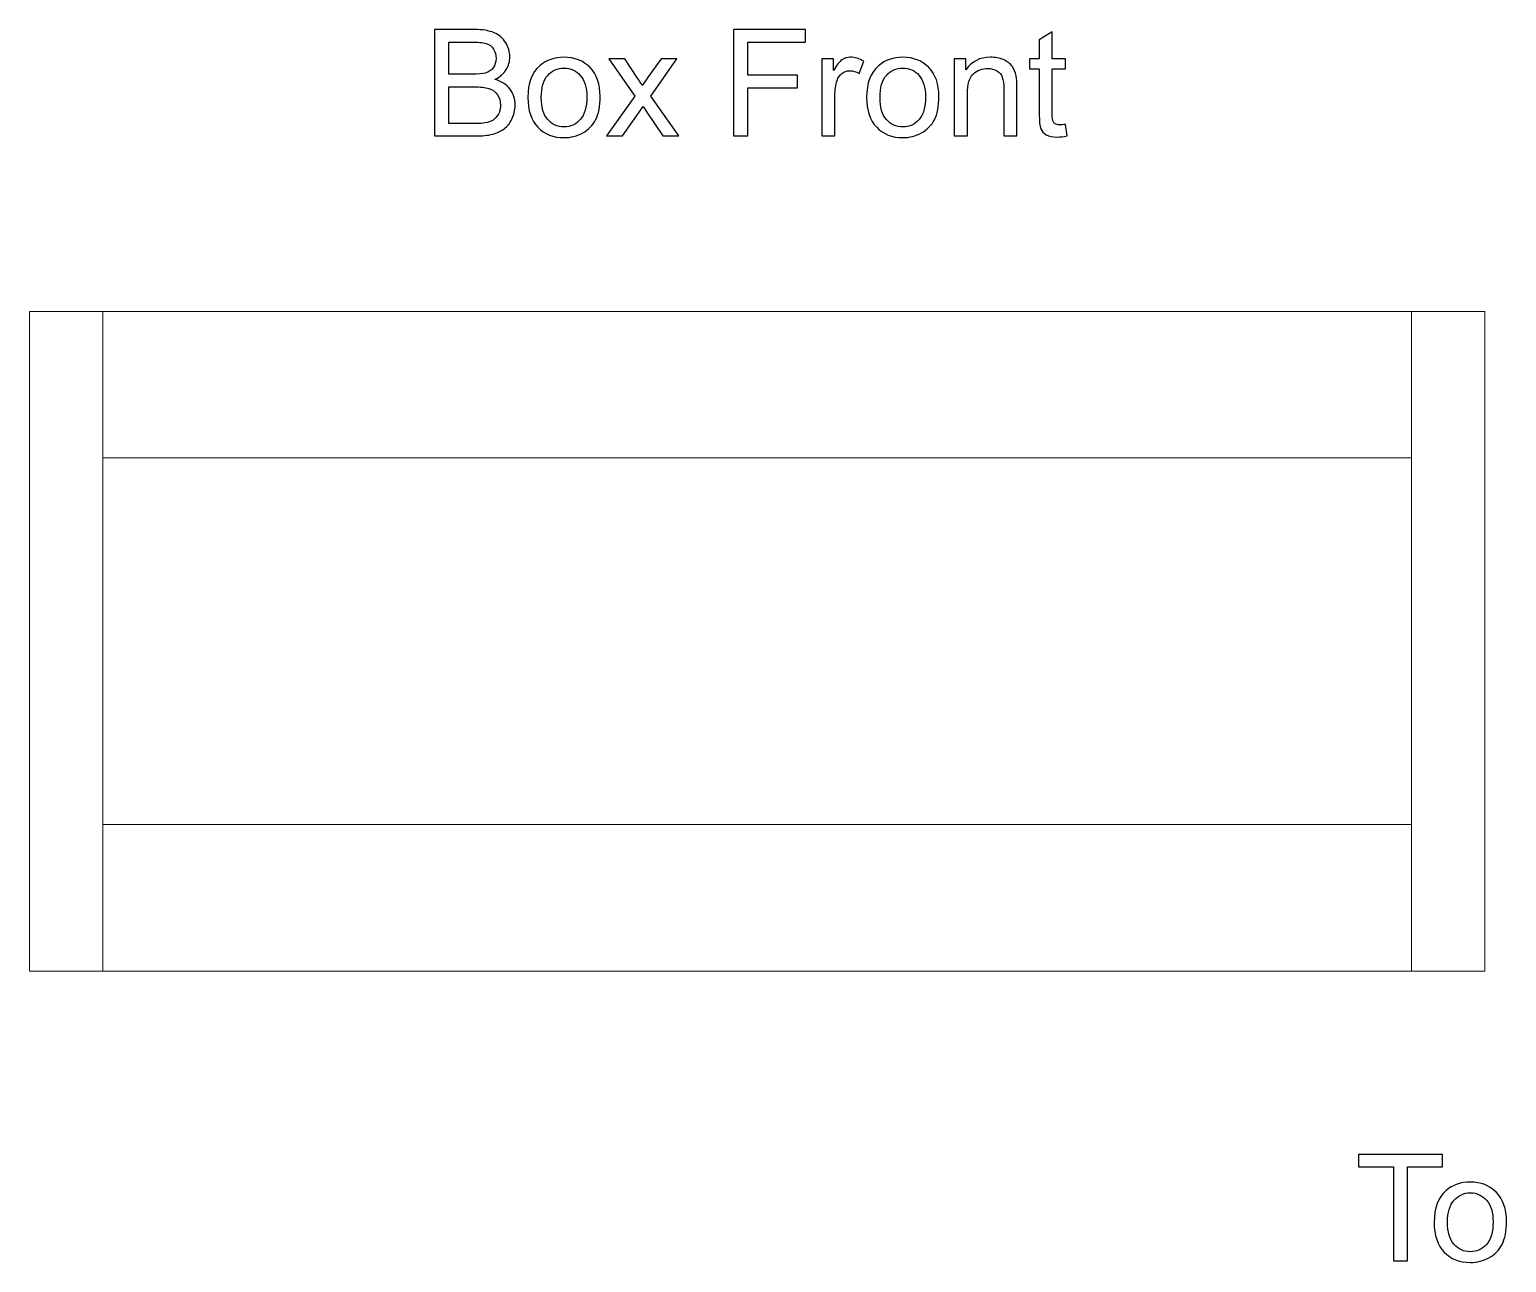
# Model space of a CAD drawing. Header units: inches. Extents: x -38 to 6, y -62 to 68.
# Drawn here: x -31.83 to -15.97, y 10.79 to 24.03 of the extents above; entities that cross this region are included whole.
import ezdxf

# ---------------------------------------------------------------- set-up
doc = ezdxf.new("R2010")
doc.units = ezdxf.units.IN
doc.header["$MEASUREMENT"] = 0
doc.layers.add('Layer 1', color=7, linetype='Continuous')

msp = doc.modelspace()

# ---------------------------------------------------------------- linework, layer by layer
at = {"layer": 'Layer 1', "color": 250, "lineweight": 9}
for points in [[(-31.043, 19.431), (-16.988, 19.431), (-16.988, 21.005), (-31.043, 21.005), (-31.043, 19.431)], [(-31.043, 13.919), (-16.988, 13.919), (-16.988, 15.494), (-31.043, 15.494), (-31.043, 13.919)]]:
    msp.add_lwpolyline(points, close=True, dxfattribs=at)
at = {"layer": 'Layer 1', "color": 250}
for points, knots in [([(-27.48, 22.889), (-27.48, 22.889), (-27.48, 24.033), (-27.48, 24.033), (-27.48, 24.033), (-27.48, 24.033), (-27.051, 24.033), (-27.051, 24.033), (-27.051, 24.033), (-26.964, 24.033), (-26.894, 24.021), (-26.841, 23.998), (-26.841, 23.998), (-26.788, 23.975), (-26.747, 23.939), (-26.717, 23.891), (-26.717, 23.891), (-26.687, 23.843), (-26.672, 23.793), (-26.672, 23.74), (-26.672, 23.74), (-26.672, 23.691), (-26.686, 23.645), (-26.712, 23.602), (-26.712, 23.602), (-26.738, 23.559), (-26.778, 23.524), (-26.832, 23.497), (-26.832, 23.497), (-26.762, 23.477), (-26.709, 23.443), (-26.672, 23.394), (-26.672, 23.394), (-26.635, 23.345), (-26.616, 23.287), (-26.616, 23.221), (-26.616, 23.221), (-26.616, 23.167), (-26.628, 23.117), (-26.65, 23.071), (-26.65, 23.071), (-26.673, 23.025), (-26.701, 22.99), (-26.734, 22.965), (-26.734, 22.965), (-26.768, 22.94), (-26.809, 22.921), (-26.859, 22.908), (-26.859, 22.908), (-26.91, 22.895), (-26.971, 22.889), (-27.044, 22.889), (-27.044, 22.889), (-27.044, 22.889), (-27.48, 22.889), (-27.48, 22.889)], [0, 0, 0, 0, 0.066667, 0.066667, 0.066667, 0.066667, 0.133333, 0.133333, 0.133333, 0.133333, 0.2, 0.2, 0.2, 0.2, 0.266667, 0.266667, 0.266667, 0.266667, 0.333333, 0.333333, 0.333333, 0.333333, 0.4, 0.4, 0.4, 0.4, 0.466667, 0.466667, 0.466667, 0.466667, 0.533333, 0.533333, 0.533333, 0.533333, 0.6, 0.6, 0.6, 0.6, 0.666667, 0.666667, 0.666667, 0.666667, 0.733333, 0.733333, 0.733333, 0.733333, 0.8, 0.8, 0.8, 0.8, 0.866667, 0.866667, 0.866667, 0.866667, 1, 1, 1, 1]), ([(-24.27, 22.889), (-24.27, 22.889), (-24.27, 24.033), (-24.27, 24.033), (-24.27, 24.033), (-24.27, 24.033), (-23.499, 24.033), (-23.499, 24.033), (-23.499, 24.033), (-23.499, 24.033), (-23.499, 23.898), (-23.499, 23.898), (-23.499, 23.898), (-23.499, 23.898), (-24.118, 23.898), (-24.118, 23.898), (-24.118, 23.898), (-24.118, 23.898), (-24.118, 23.542), (-24.118, 23.542), (-24.118, 23.542), (-24.118, 23.542), (-23.582, 23.542), (-23.582, 23.542), (-23.582, 23.542), (-23.582, 23.542), (-23.582, 23.408), (-23.582, 23.408), (-23.582, 23.408), (-23.582, 23.408), (-24.118, 23.408), (-24.118, 23.408), (-24.118, 23.408), (-24.118, 23.408), (-24.118, 22.889), (-24.118, 22.889), (-24.118, 22.889), (-24.118, 22.889), (-24.27, 22.889), (-24.27, 22.889)], [0, 0, 0, 0, 0.090909, 0.090909, 0.090909, 0.090909, 0.181818, 0.181818, 0.181818, 0.181818, 0.272727, 0.272727, 0.272727, 0.272727, 0.363636, 0.363636, 0.363636, 0.363636, 0.454545, 0.454545, 0.454545, 0.454545, 0.545455, 0.545455, 0.545455, 0.545455, 0.636364, 0.636364, 0.636364, 0.636364, 0.727273, 0.727273, 0.727273, 0.727273, 0.818182, 0.818182, 0.818182, 0.818182, 1, 1, 1, 1]), ([(-20.706, 23.014), (-20.706, 23.014), (-20.687, 22.89), (-20.687, 22.89), (-20.687, 22.89), (-20.727, 22.882), (-20.762, 22.878), (-20.793, 22.878), (-20.793, 22.878), (-20.844, 22.878), (-20.883, 22.886), (-20.911, 22.902), (-20.911, 22.902), (-20.939, 22.918), (-20.959, 22.939), (-20.97, 22.966), (-20.97, 22.966), (-20.982, 22.992), (-20.987, 23.047), (-20.987, 23.132), (-20.987, 23.132), (-20.987, 23.132), (-20.987, 23.609), (-20.987, 23.609), (-20.987, 23.609), (-20.987, 23.609), (-21.091, 23.609), (-21.091, 23.609), (-21.091, 23.609), (-21.091, 23.609), (-21.091, 23.718), (-21.091, 23.718), (-21.091, 23.718), (-21.091, 23.718), (-20.987, 23.718), (-20.987, 23.718), (-20.987, 23.718), (-20.987, 23.718), (-20.987, 23.923), (-20.987, 23.923), (-20.987, 23.923), (-20.987, 23.923), (-20.847, 24.007), (-20.847, 24.007), (-20.847, 24.007), (-20.847, 24.007), (-20.847, 23.718), (-20.847, 23.718), (-20.847, 23.718), (-20.847, 23.718), (-20.706, 23.718), (-20.706, 23.718), (-20.706, 23.718), (-20.706, 23.718), (-20.706, 23.609), (-20.706, 23.609), (-20.706, 23.609), (-20.706, 23.609), (-20.847, 23.609), (-20.847, 23.609), (-20.847, 23.609), (-20.847, 23.609), (-20.847, 23.124), (-20.847, 23.124), (-20.847, 23.124), (-20.847, 23.084), (-20.845, 23.058), (-20.839, 23.046), (-20.839, 23.046), (-20.835, 23.035), (-20.827, 23.026), (-20.816, 23.019), (-20.816, 23.019), (-20.804, 23.012), (-20.788, 23.009), (-20.768, 23.009), (-20.768, 23.009), (-20.752, 23.009), (-20.732, 23.011), (-20.706, 23.014)], [0, 0, 0, 0, 0.047619, 0.047619, 0.047619, 0.047619, 0.095238, 0.095238, 0.095238, 0.095238, 0.142857, 0.142857, 0.142857, 0.142857, 0.190476, 0.190476, 0.190476, 0.190476, 0.238095, 0.238095, 0.238095, 0.238095, 0.285714, 0.285714, 0.285714, 0.285714, 0.333333, 0.333333, 0.333333, 0.333333, 0.380952, 0.380952, 0.380952, 0.380952, 0.428571, 0.428571, 0.428571, 0.428571, 0.47619, 0.47619, 0.47619, 0.47619, 0.52381, 0.52381, 0.52381, 0.52381, 0.571429, 0.571429, 0.571429, 0.571429, 0.619048, 0.619048, 0.619048, 0.619048, 0.666667, 0.666667, 0.666667, 0.666667, 0.714286, 0.714286, 0.714286, 0.714286, 0.761905, 0.761905, 0.761905, 0.761905, 0.809524, 0.809524, 0.809524, 0.809524, 0.857143, 0.857143, 0.857143, 0.857143, 0.904762, 0.904762, 0.904762, 0.904762, 1, 1, 1, 1]), ([(-27.329, 23.552), (-27.329, 23.552), (-27.081, 23.552), (-27.081, 23.552), (-27.081, 23.552), (-27.014, 23.552), (-26.966, 23.556), (-26.937, 23.565), (-26.937, 23.565), (-26.899, 23.577), (-26.869, 23.596), (-26.85, 23.622), (-26.85, 23.622), (-26.831, 23.649), (-26.821, 23.682), (-26.821, 23.722), (-26.821, 23.722), (-26.821, 23.761), (-26.83, 23.794), (-26.848, 23.823), (-26.848, 23.823), (-26.866, 23.852), (-26.892, 23.872), (-26.926, 23.882), (-26.926, 23.882), (-26.96, 23.893), (-27.018, 23.898), (-27.1, 23.898), (-27.1, 23.898), (-27.1, 23.898), (-27.329, 23.898), (-27.329, 23.898), (-27.329, 23.898), (-27.329, 23.898), (-27.329, 23.552), (-27.329, 23.552)], [0, 0, 0, 0, 0.1, 0.1, 0.1, 0.1, 0.2, 0.2, 0.2, 0.2, 0.3, 0.3, 0.3, 0.3, 0.4, 0.4, 0.4, 0.4, 0.5, 0.5, 0.5, 0.5, 0.6, 0.6, 0.6, 0.6, 0.7, 0.7, 0.7, 0.7, 0.8, 0.8, 0.8, 0.8, 1, 1, 1, 1]), ([(-26.479, 23.303), (-26.479, 23.456), (-26.436, 23.57), (-26.351, 23.644), (-26.351, 23.644), (-26.28, 23.705), (-26.193, 23.735), (-26.09, 23.735), (-26.09, 23.735), (-25.977, 23.735), (-25.883, 23.698), (-25.811, 23.624), (-25.811, 23.624), (-25.739, 23.549), (-25.703, 23.446), (-25.703, 23.315), (-25.703, 23.315), (-25.703, 23.209), (-25.719, 23.125), (-25.751, 23.064), (-25.751, 23.064), (-25.783, 23.003), (-25.829, 22.956), (-25.89, 22.922), (-25.89, 22.922), (-25.951, 22.888), (-26.018, 22.871), (-26.09, 22.871), (-26.09, 22.871), (-26.206, 22.871), (-26.3, 22.908), (-26.372, 22.983), (-26.372, 22.983), (-26.443, 23.057), (-26.479, 23.164), (-26.479, 23.303)], [0, 0, 0, 0, 0.1, 0.1, 0.1, 0.1, 0.2, 0.2, 0.2, 0.2, 0.3, 0.3, 0.3, 0.3, 0.4, 0.4, 0.4, 0.4, 0.5, 0.5, 0.5, 0.5, 0.6, 0.6, 0.6, 0.6, 0.7, 0.7, 0.7, 0.7, 0.8, 0.8, 0.8, 0.8, 1, 1, 1, 1]), ([(-25.634, 22.889), (-25.634, 22.889), (-25.331, 23.318), (-25.331, 23.318), (-25.331, 23.318), (-25.331, 23.318), (-25.611, 23.718), (-25.611, 23.718), (-25.611, 23.718), (-25.611, 23.718), (-25.439, 23.718), (-25.439, 23.718), (-25.439, 23.718), (-25.439, 23.718), (-25.308, 23.522), (-25.308, 23.522), (-25.308, 23.522), (-25.283, 23.486), (-25.264, 23.456), (-25.251, 23.432), (-25.251, 23.432), (-25.227, 23.466), (-25.206, 23.496), (-25.187, 23.523), (-25.187, 23.523), (-25.187, 23.523), (-25.049, 23.718), (-25.049, 23.718), (-25.049, 23.718), (-25.049, 23.718), (-24.878, 23.718), (-24.878, 23.718), (-24.878, 23.718), (-24.878, 23.718), (-25.159, 23.318), (-25.159, 23.318), (-25.159, 23.318), (-25.159, 23.318), (-24.859, 22.889), (-24.859, 22.889), (-24.859, 22.889), (-24.859, 22.889), (-25.03, 22.889), (-25.03, 22.889), (-25.03, 22.889), (-25.03, 22.889), (-25.201, 23.145), (-25.201, 23.145), (-25.201, 23.145), (-25.201, 23.145), (-25.241, 23.206), (-25.241, 23.206), (-25.241, 23.206), (-25.241, 23.206), (-25.462, 22.889), (-25.462, 22.889), (-25.462, 22.889), (-25.462, 22.889), (-25.634, 22.889), (-25.634, 22.889)], [0, 0, 0, 0, 0.0625, 0.0625, 0.0625, 0.0625, 0.125, 0.125, 0.125, 0.125, 0.1875, 0.1875, 0.1875, 0.1875, 0.25, 0.25, 0.25, 0.25, 0.3125, 0.3125, 0.3125, 0.3125, 0.375, 0.375, 0.375, 0.375, 0.4375, 0.4375, 0.4375, 0.4375, 0.5, 0.5, 0.5, 0.5, 0.5625, 0.5625, 0.5625, 0.5625, 0.625, 0.625, 0.625, 0.625, 0.6875, 0.6875, 0.6875, 0.6875, 0.75, 0.75, 0.75, 0.75, 0.8125, 0.8125, 0.8125, 0.8125, 0.875, 0.875, 0.875, 0.875, 1, 1, 1, 1]), ([(-23.322, 22.889), (-23.322, 22.889), (-23.322, 23.718), (-23.322, 23.718), (-23.322, 23.718), (-23.322, 23.718), (-23.195, 23.718), (-23.195, 23.718), (-23.195, 23.718), (-23.195, 23.718), (-23.195, 23.591), (-23.195, 23.591), (-23.195, 23.591), (-23.163, 23.65), (-23.133, 23.689), (-23.106, 23.707), (-23.106, 23.707), (-23.078, 23.726), (-23.048, 23.735), (-23.016, 23.735), (-23.016, 23.735), (-22.968, 23.735), (-22.92, 23.721), (-22.871, 23.691), (-22.871, 23.691), (-22.871, 23.691), (-22.921, 23.561), (-22.921, 23.561), (-22.921, 23.561), (-22.955, 23.581), (-22.989, 23.59), (-23.023, 23.59), (-23.023, 23.59), (-23.054, 23.59), (-23.081, 23.581), (-23.106, 23.562), (-23.106, 23.562), (-23.13, 23.544), (-23.147, 23.519), (-23.158, 23.486), (-23.158, 23.486), (-23.173, 23.436), (-23.181, 23.381), (-23.181, 23.322), (-23.181, 23.322), (-23.181, 23.322), (-23.181, 22.889), (-23.181, 22.889), (-23.181, 22.889), (-23.181, 22.889), (-23.322, 22.889), (-23.322, 22.889)], [0, 0, 0, 0, 0.071429, 0.071429, 0.071429, 0.071429, 0.142857, 0.142857, 0.142857, 0.142857, 0.214286, 0.214286, 0.214286, 0.214286, 0.285714, 0.285714, 0.285714, 0.285714, 0.357143, 0.357143, 0.357143, 0.357143, 0.428571, 0.428571, 0.428571, 0.428571, 0.5, 0.5, 0.5, 0.5, 0.571429, 0.571429, 0.571429, 0.571429, 0.642857, 0.642857, 0.642857, 0.642857, 0.714286, 0.714286, 0.714286, 0.714286, 0.785714, 0.785714, 0.785714, 0.785714, 0.857143, 0.857143, 0.857143, 0.857143, 1, 1, 1, 1]), ([(-22.841, 23.303), (-22.841, 23.456), (-22.798, 23.57), (-22.713, 23.644), (-22.713, 23.644), (-22.642, 23.705), (-22.555, 23.735), (-22.452, 23.735), (-22.452, 23.735), (-22.338, 23.735), (-22.245, 23.698), (-22.173, 23.624), (-22.173, 23.624), (-22.101, 23.549), (-22.065, 23.446), (-22.065, 23.315), (-22.065, 23.315), (-22.065, 23.209), (-22.081, 23.125), (-22.112, 23.064), (-22.112, 23.064), (-22.144, 23.003), (-22.191, 22.956), (-22.252, 22.922), (-22.252, 22.922), (-22.313, 22.888), (-22.38, 22.871), (-22.452, 22.871), (-22.452, 22.871), (-22.568, 22.871), (-22.662, 22.908), (-22.733, 22.983), (-22.733, 22.983), (-22.805, 23.057), (-22.841, 23.164), (-22.841, 23.303)], [0, 0, 0, 0, 0.1, 0.1, 0.1, 0.1, 0.2, 0.2, 0.2, 0.2, 0.3, 0.3, 0.3, 0.3, 0.4, 0.4, 0.4, 0.4, 0.5, 0.5, 0.5, 0.5, 0.6, 0.6, 0.6, 0.6, 0.7, 0.7, 0.7, 0.7, 0.8, 0.8, 0.8, 0.8, 1, 1, 1, 1]), ([(-21.9, 22.889), (-21.9, 22.889), (-21.9, 23.718), (-21.9, 23.718), (-21.9, 23.718), (-21.9, 23.718), (-21.774, 23.718), (-21.774, 23.718), (-21.774, 23.718), (-21.774, 23.718), (-21.774, 23.6), (-21.774, 23.6), (-21.774, 23.6), (-21.713, 23.69), (-21.625, 23.735), (-21.51, 23.735), (-21.51, 23.735), (-21.46, 23.735), (-21.414, 23.726), (-21.373, 23.709), (-21.373, 23.709), (-21.331, 23.691), (-21.299, 23.667), (-21.279, 23.638), (-21.279, 23.638), (-21.258, 23.609), (-21.243, 23.574), (-21.235, 23.534), (-21.235, 23.534), (-21.23, 23.508), (-21.227, 23.463), (-21.227, 23.398), (-21.227, 23.398), (-21.227, 23.398), (-21.227, 22.889), (-21.227, 22.889), (-21.227, 22.889), (-21.227, 22.889), (-21.368, 22.889), (-21.368, 22.889), (-21.368, 22.889), (-21.368, 22.889), (-21.368, 23.393), (-21.368, 23.393), (-21.368, 23.393), (-21.368, 23.45), (-21.373, 23.493), (-21.384, 23.521), (-21.384, 23.521), (-21.395, 23.549), (-21.414, 23.572), (-21.442, 23.589), (-21.442, 23.589), (-21.47, 23.606), (-21.503, 23.614), (-21.54, 23.614), (-21.54, 23.614), (-21.599, 23.614), (-21.651, 23.595), (-21.694, 23.557), (-21.694, 23.557), (-21.738, 23.519), (-21.759, 23.447), (-21.759, 23.341), (-21.759, 23.341), (-21.759, 23.341), (-21.759, 22.889), (-21.759, 22.889), (-21.759, 22.889), (-21.759, 22.889), (-21.9, 22.889), (-21.9, 22.889)], [0, 0, 0, 0, 0.052632, 0.052632, 0.052632, 0.052632, 0.105263, 0.105263, 0.105263, 0.105263, 0.157895, 0.157895, 0.157895, 0.157895, 0.210526, 0.210526, 0.210526, 0.210526, 0.263158, 0.263158, 0.263158, 0.263158, 0.315789, 0.315789, 0.315789, 0.315789, 0.368421, 0.368421, 0.368421, 0.368421, 0.421053, 0.421053, 0.421053, 0.421053, 0.473684, 0.473684, 0.473684, 0.473684, 0.526316, 0.526316, 0.526316, 0.526316, 0.578947, 0.578947, 0.578947, 0.578947, 0.631579, 0.631579, 0.631579, 0.631579, 0.684211, 0.684211, 0.684211, 0.684211, 0.736842, 0.736842, 0.736842, 0.736842, 0.789474, 0.789474, 0.789474, 0.789474, 0.842105, 0.842105, 0.842105, 0.842105, 0.894737, 0.894737, 0.894737, 0.894737, 1, 1, 1, 1]), ([(-26.335, 23.303), (-26.335, 23.197), (-26.312, 23.118), (-26.266, 23.065), (-26.266, 23.065), (-26.219, 23.013), (-26.161, 22.986), (-26.09, 22.986), (-26.09, 22.986), (-26.021, 22.986), (-25.963, 23.013), (-25.916, 23.066), (-25.916, 23.066), (-25.87, 23.119), (-25.846, 23.199), (-25.846, 23.308), (-25.846, 23.308), (-25.846, 23.41), (-25.87, 23.487), (-25.916, 23.54), (-25.916, 23.54), (-25.963, 23.593), (-26.021, 23.619), (-26.09, 23.619), (-26.09, 23.619), (-26.161, 23.619), (-26.219, 23.593), (-26.266, 23.54), (-26.266, 23.54), (-26.312, 23.488), (-26.335, 23.409), (-26.335, 23.303)], [0, 0, 0, 0, 0.111111, 0.111111, 0.111111, 0.111111, 0.222222, 0.222222, 0.222222, 0.222222, 0.333333, 0.333333, 0.333333, 0.333333, 0.444444, 0.444444, 0.444444, 0.444444, 0.555556, 0.555556, 0.555556, 0.555556, 0.666667, 0.666667, 0.666667, 0.666667, 0.777778, 0.777778, 0.777778, 0.777778, 1, 1, 1, 1]), ([(-22.697, 23.303), (-22.697, 23.197), (-22.674, 23.118), (-22.628, 23.065), (-22.628, 23.065), (-22.581, 23.013), (-22.523, 22.986), (-22.452, 22.986), (-22.452, 22.986), (-22.382, 22.986), (-22.324, 23.013), (-22.278, 23.066), (-22.278, 23.066), (-22.231, 23.119), (-22.208, 23.199), (-22.208, 23.308), (-22.208, 23.308), (-22.208, 23.41), (-22.232, 23.487), (-22.278, 23.54), (-22.278, 23.54), (-22.325, 23.593), (-22.383, 23.619), (-22.452, 23.619), (-22.452, 23.619), (-22.523, 23.619), (-22.581, 23.593), (-22.628, 23.54), (-22.628, 23.54), (-22.674, 23.488), (-22.697, 23.409), (-22.697, 23.303)], [0, 0, 0, 0, 0.111111, 0.111111, 0.111111, 0.111111, 0.222222, 0.222222, 0.222222, 0.222222, 0.333333, 0.333333, 0.333333, 0.333333, 0.444444, 0.444444, 0.444444, 0.444444, 0.555556, 0.555556, 0.555556, 0.555556, 0.666667, 0.666667, 0.666667, 0.666667, 0.777778, 0.777778, 0.777778, 0.777778, 1, 1, 1, 1]), ([(-27.329, 23.023), (-27.329, 23.023), (-27.044, 23.023), (-27.044, 23.023), (-27.044, 23.023), (-26.995, 23.023), (-26.961, 23.025), (-26.941, 23.029), (-26.941, 23.029), (-26.906, 23.035), (-26.877, 23.045), (-26.853, 23.06), (-26.853, 23.06), (-26.83, 23.074), (-26.811, 23.096), (-26.795, 23.124), (-26.795, 23.124), (-26.78, 23.152), (-26.773, 23.184), (-26.773, 23.22), (-26.773, 23.22), (-26.773, 23.263), (-26.784, 23.3), (-26.806, 23.332), (-26.806, 23.332), (-26.828, 23.364), (-26.858, 23.386), (-26.897, 23.398), (-26.897, 23.398), (-26.936, 23.411), (-26.991, 23.418), (-27.064, 23.418), (-27.064, 23.418), (-27.064, 23.418), (-27.329, 23.418), (-27.329, 23.418), (-27.329, 23.418), (-27.329, 23.418), (-27.329, 23.023), (-27.329, 23.023)], [0, 0, 0, 0, 0.090909, 0.090909, 0.090909, 0.090909, 0.181818, 0.181818, 0.181818, 0.181818, 0.272727, 0.272727, 0.272727, 0.272727, 0.363636, 0.363636, 0.363636, 0.363636, 0.454545, 0.454545, 0.454545, 0.454545, 0.545455, 0.545455, 0.545455, 0.545455, 0.636364, 0.636364, 0.636364, 0.636364, 0.727273, 0.727273, 0.727273, 0.727273, 0.818182, 0.818182, 0.818182, 0.818182, 1, 1, 1, 1]), ([(-17.183, 10.806), (-17.183, 10.806), (-17.183, 11.815), (-17.183, 11.815), (-17.183, 11.815), (-17.183, 11.815), (-17.56, 11.815), (-17.56, 11.815), (-17.56, 11.815), (-17.56, 11.815), (-17.56, 11.949), (-17.56, 11.949), (-17.56, 11.949), (-17.56, 11.949), (-16.655, 11.949), (-16.655, 11.949), (-16.655, 11.949), (-16.655, 11.949), (-16.655, 11.815), (-16.655, 11.815), (-16.655, 11.815), (-16.655, 11.815), (-17.032, 11.815), (-17.032, 11.815), (-17.032, 11.815), (-17.032, 11.815), (-17.032, 10.806), (-17.032, 10.806), (-17.032, 10.806), (-17.032, 10.806), (-17.183, 10.806), (-17.183, 10.806)], [0, 0, 0, 0, 0.111111, 0.111111, 0.111111, 0.111111, 0.222222, 0.222222, 0.222222, 0.222222, 0.333333, 0.333333, 0.333333, 0.333333, 0.444444, 0.444444, 0.444444, 0.444444, 0.555556, 0.555556, 0.555556, 0.555556, 0.666667, 0.666667, 0.666667, 0.666667, 0.777778, 0.777778, 0.777778, 0.777778, 1, 1, 1, 1]), ([(-16.746, 11.22), (-16.746, 11.373), (-16.703, 11.487), (-16.618, 11.56), (-16.618, 11.56), (-16.547, 11.622), (-16.46, 11.652), (-16.357, 11.652), (-16.357, 11.652), (-16.243, 11.652), (-16.15, 11.615), (-16.078, 11.54), (-16.078, 11.54), (-16.006, 11.466), (-15.969, 11.363), (-15.969, 11.232), (-15.969, 11.232), (-15.969, 11.125), (-15.985, 11.042), (-16.017, 10.981), (-16.017, 10.981), (-16.049, 10.92), (-16.096, 10.872), (-16.157, 10.839), (-16.157, 10.839), (-16.218, 10.805), (-16.285, 10.788), (-16.357, 10.788), (-16.357, 10.788), (-16.473, 10.788), (-16.567, 10.825), (-16.638, 10.899), (-16.638, 10.899), (-16.71, 10.974), (-16.746, 11.081), (-16.746, 11.22)], [0, 0, 0, 0, 0.1, 0.1, 0.1, 0.1, 0.2, 0.2, 0.2, 0.2, 0.3, 0.3, 0.3, 0.3, 0.4, 0.4, 0.4, 0.4, 0.5, 0.5, 0.5, 0.5, 0.6, 0.6, 0.6, 0.6, 0.7, 0.7, 0.7, 0.7, 0.8, 0.8, 0.8, 0.8, 1, 1, 1, 1]), ([(-16.602, 11.22), (-16.602, 11.114), (-16.579, 11.035), (-16.532, 10.982), (-16.532, 10.982), (-16.486, 10.929), (-16.428, 10.903), (-16.357, 10.903), (-16.357, 10.903), (-16.287, 10.903), (-16.229, 10.929), (-16.183, 10.982), (-16.183, 10.982), (-16.136, 11.035), (-16.113, 11.116), (-16.113, 11.224), (-16.113, 11.224), (-16.113, 11.327), (-16.137, 11.404), (-16.183, 11.456), (-16.183, 11.456), (-16.23, 11.509), (-16.288, 11.536), (-16.357, 11.536), (-16.357, 11.536), (-16.428, 11.536), (-16.486, 11.509), (-16.532, 11.457), (-16.532, 11.457), (-16.579, 11.405), (-16.602, 11.326), (-16.602, 11.22)], [0, 0, 0, 0, 0.111111, 0.111111, 0.111111, 0.111111, 0.222222, 0.222222, 0.222222, 0.222222, 0.333333, 0.333333, 0.333333, 0.333333, 0.444444, 0.444444, 0.444444, 0.444444, 0.555556, 0.555556, 0.555556, 0.555556, 0.666667, 0.666667, 0.666667, 0.666667, 0.777778, 0.777778, 0.777778, 0.777778, 1, 1, 1, 1])]:
    msp.add_open_spline(points, degree=3, knots=knots, dxfattribs=at)
at = {"layer": 'Layer 1', "color": 250, "lineweight": 9}
for points in [[(-31.831, 13.919), (-31.831, 13.919), (-31.831, 21.005), (-31.831, 21.005), (-31.831, 21.005), (-31.831, 21.005), (-31.043, 21.005), (-31.043, 21.005), (-31.043, 21.005), (-31.043, 21.005), (-31.043, 13.919), (-31.043, 13.919), (-31.043, 13.919), (-31.043, 13.919), (-31.831, 13.919), (-31.831, 13.919)], [(-16.201, 21.005), (-16.201, 21.005), (-16.201, 13.919), (-16.201, 13.919), (-16.201, 13.919), (-16.201, 13.919), (-16.988, 13.919), (-16.988, 13.919), (-16.988, 13.919), (-16.988, 13.919), (-16.988, 21.005), (-16.988, 21.005), (-16.988, 21.005), (-16.988, 21.005), (-16.201, 21.005), (-16.201, 21.005)]]:
    msp.add_open_spline(points, degree=3, knots=[0, 0, 0, 0, 0.2, 0.2, 0.2, 0.2, 0.4, 0.4, 0.4, 0.4, 0.6, 0.6, 0.6, 0.6, 1, 1, 1, 1], dxfattribs=at)

doc.saveas('drawing.dxf')
